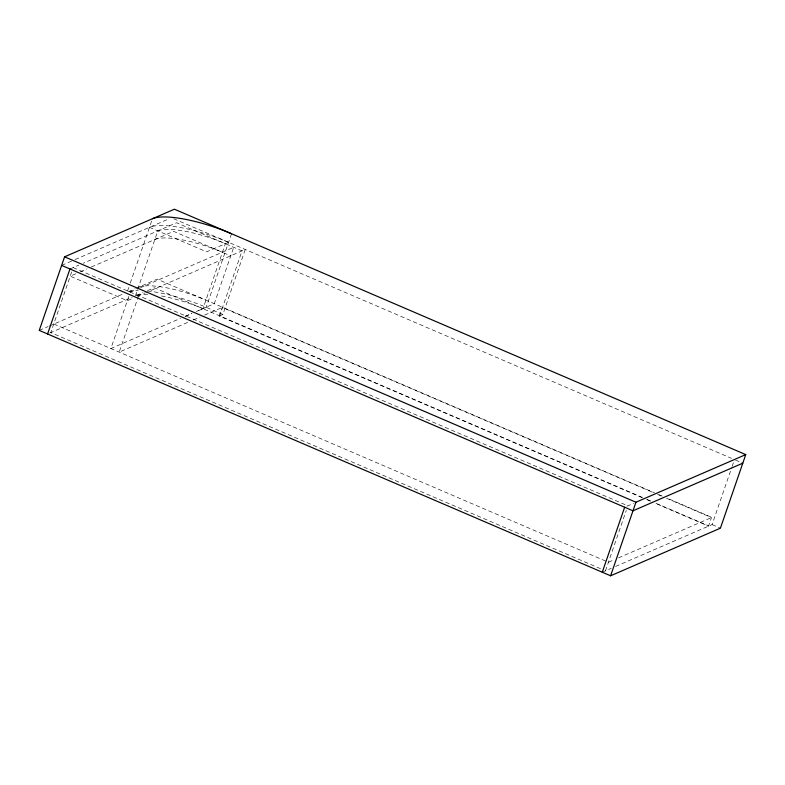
<?xml version="1.0" encoding="UTF-8"?>
<svg xmlns="http://www.w3.org/2000/svg" width="785" height="785" viewBox="0 0 785 785"><rect width="100%" height="100%" fill="white"/><g stroke="black" fill="none" stroke-linecap="round" stroke-linejoin="round"><path stroke-width="0.59" stroke-dasharray="3.92 2.94" d="M71.69 271.885L50.789 332.585L603.223 569.861M127.494 291.166L129.849 284.317M130.241 283.179L152.427 218.721M128.819 296.426L110.881 348.54L180.56 318.327M135.432 295.876L157.805 230.888A55.078 14.346 19 0 1 225.374 243.713L202.991 308.711A55.078 14.346 19 0 0 161.131 295.925M138.631 295.709L119.212 352.122L188.891 321.899M231.526 233.744L206.19 307.318L196.309 311.606M642.159 497.651L219.29 316.021L222.243 307.435L652.992 492.45M219.653 315.864L242.035 250.876L176.566 222.754L83.279 263.211M219.29 316.021L222.862 314.481L245.234 249.483L146.452 292.432M605.48 570.832L626.283 510.397M615.558 566.456L712.083 524.606L731.718 467.595M732.111 466.447L734.466 459.608M61.632 265.399L73.957 260.061M75.075 259.57L169.197 218.76M69.963 268.98L78.853 265.124M75.831 273.739L70.208 276.173L127.347 300.714L132.959 298.28M80.227 271.826L87.066 268.863M91.374 266.998L173.613 231.339L230.751 255.881M39.25 330.397L48.15 326.54M49.259 326.06L122.794 294.061M128.357 291.647L134.667 288.909M135.785 288.419L157.147 279.166L654.455 492.764M130.3 292.128L135.923 289.694M140.417 287.742L233.704 247.295L214.276 303.707L196.299 311.498M49.808 333.007L132.096 297.329M136.207 295.543L142.948 292.619M147.443 290.666L154.184 287.742L642.493 497.484M137.463 296.328L145.372 292.785M185.054 316.375L191.805 313.45M185.329 316.365L191.923 313.509M193.385 319.956L200.136 317.032M204.63 315.079L222.616 307.278M626.891 506.256L633.613 503.342M608.434 562.246L614.056 559.813M618.511 557.88L711.838 517.403L666.828 498.073M602.272 572.216L611.24 568.33M173.691 218.75L731.541 458.352M735.506 460.059L742.796 463.189M658.958 494.697L662.334 496.14M657.487 494.383L661.981 496.316M666.485 498.239L711.475 517.57L708.512 526.146L655.652 503.45M222.862 314.481L206.19 307.318A64.478 16.799 19 0 0 148.924 291.147M712.083 524.606L720.414 528.177M646.997 499.417L651.501 501.35M655.995 503.283L708.884 525.989M646.663 499.584L651.158 501.517M73.162 267.597L627.853 505.834M53.743 323.999L606.187 561.285M128.995 291.627A64.478 16.799 19 0 1 138.229 290.519M137.051 295.307A55.078 14.346 19 0 1 149.268 294.473M154.851 239.474A55.078 14.346 19 0 1 222.41 252.299M138.386 287.3A55.078 14.346 19 0 1 205.945 300.125M228.572 242.329L206.612 251.848L149.474 227.307A64.478 16.799 19 0 1 228.572 242.329"/><path stroke-width="1.18" d="M64.586 256.823L39.25 330.397L610.602 575.797L720.414 528.177L745.75 454.603L174.398 209.202L64.586 256.823L635.938 502.223L745.75 454.603M47.581 333.978L69.963 268.98M602.272 572.216L624.654 507.228M610.602 575.797L635.938 502.223M742.796 463.189L632.985 510.809L61.632 265.399M152.427 218.721A64.478 16.799 19 0 1 231.526 233.744"/></g></svg>
